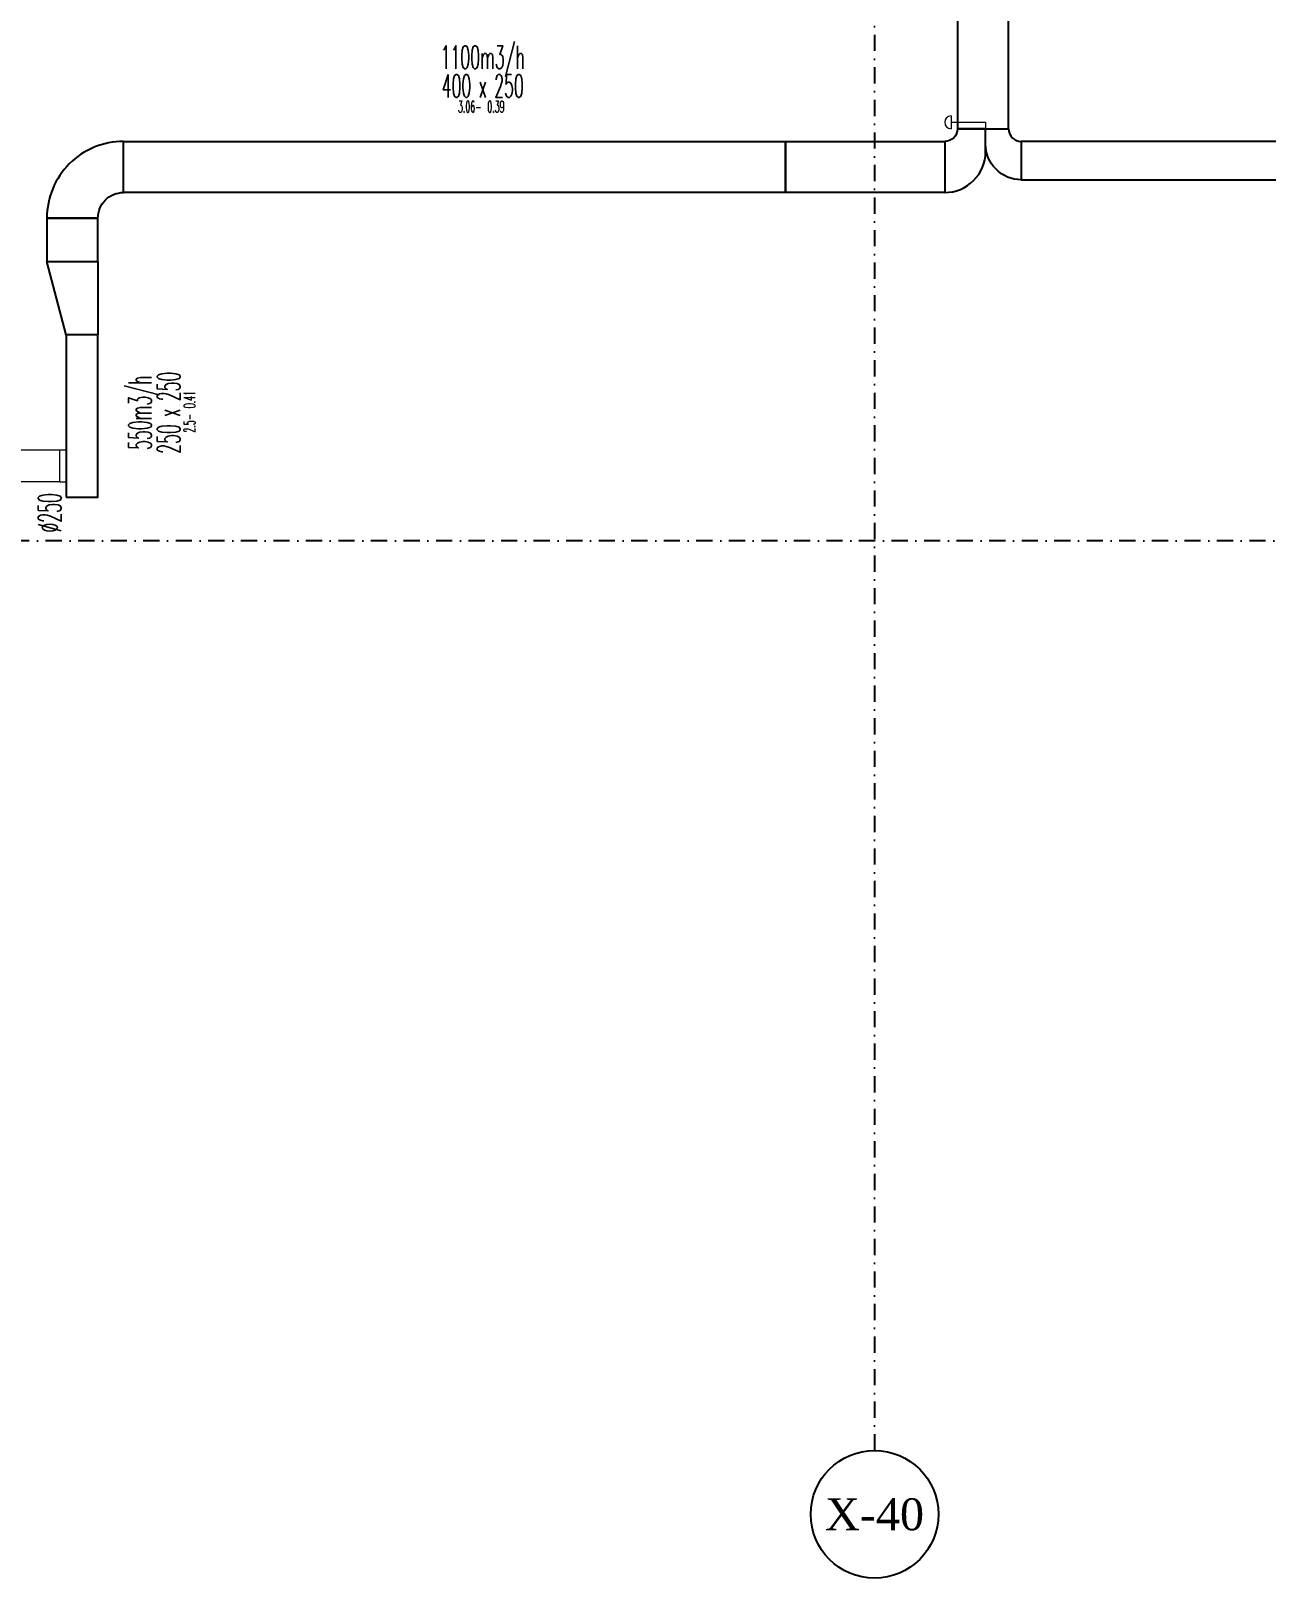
# Model space of a CAD drawing. Header units: inches. Extents: x -772 to 6765, y -813 to 4093.
# Drawn here: x 189 to 1157, y -813 to 400 of the extents above; entities that cross this region are included whole.
import ezdxf
from ezdxf.enums import TextEntityAlignment as Align

# ---------------------------------------------------------------- set-up
doc = ezdxf.new("R2010")
doc.units = ezdxf.units.IN
doc.header["$MEASUREMENT"] = 0
doc.linetypes.add('DASHDOT', pattern=[25.4, 12.7, -6.35, 0, -6.35])
for name, color, linetype in [('H_STR_Aks', 250, 'DASHDOT'), ('H_STR_AksCemberi', 106, 'Continuous'), ('H_STR_AksYazi', 91, 'Continuous'), ('MTY-UFLEME-KANALI', 20, 'Continuous')]:
    doc.layers.add(name, color=color, linetype=linetype)
doc.layers.add('HIZ-PA', color=253, linetype='Continuous', lineweight=0, transparency=0.5)
doc.layers.add('MTY-UFLEME-KANALI-CAP', color=21, linetype='Continuous', lineweight=0)
doc.layers.add('MTY-UFLEME-KANALI-Flex', color=21, linetype='ZIGZAG', lineweight=0)
doc.styles.add('CAP', font='simplxtw.shx', dxfattribs={"width": 0.65})
doc.styles.add('HG', font='times.ttf')
doc.linetypes.add('ZIGZAG', pattern='A,0.0001,-0.2,[131,ltypeshp.shx,S=0.2,R=0,X=-0.2,Y=0],-0.4,[131,ltypeshp.shx,S=0.2,R=180.00002,X=0.2,Y=0],-0.2', length=0.8001)

# ---------------------------------------------------------------- blocks, each defined once
blk = doc.blocks.new('*U224')
at = {"layer": 'MTY-UFLEME-KANALI-Flex', "ltscale": 0.5}
for p, q in [((-12.5, 15.2), (-12.5, 50.2)), ((12.5, 15.2), (12.5, 50.2))]:
    blk.add_line(p, q, dxfattribs=at)
at = {"layer": 'MTY-UFLEME-KANALI-Flex', "linetype": 'ByBlock', "ltscale": 0.5}
for points in [[(12.5, 55.2), (-12.5, 55.2), (-12.5, 50.2), (12.5, 50.2)], [(12.5, 15.2), (-12.5, 15.2), (-12.5, 10.2), (12.5, 10.2)]]:
    blk.add_lwpolyline(points, close=True, dxfattribs=at)
at = {"layer": 'MTY-UFLEME-KANALI-Flex', "color": 7, "ltscale": 0.5, "style": 'CAP', "width": 0.5}
blk.add_attdef('X', text='', height=18, dxfattribs=at).set_placement((-36.7, 13.9), align=Align.CENTER)
blk = doc.blocks.new('*U172')
at = {"layer": 'MTY-UFLEME-KANALI-CAP'}
for p, q in [((0, -5), (0, 0)), ((27, -5), (0, -5))]:
    blk.add_line(p, q, dxfattribs=at)
at = {"layer": 'MTY-UFLEME-KANALI-CAP', "linetype": 'ByBlock'}
blk.add_line((27, -10), (27, 0), dxfattribs=at)
blk.add_arc((27, -5), 5, 270, 90, dxfattribs=at)
blk = doc.blocks.new('*U230')
at = {"layer": 'HIZ-PA', "color": 3, "style": 'CAP', "width": 0.5}
blk.add_attdef('HIZ', text='', height=0.5, dxfattribs=at).set_placement((-0.049, -1.954), align=Align.BOTTOM_RIGHT)
blk.add_attdef('PA', text='', height=0.5, dxfattribs=at).set_placement((0.201, -1.954), align=Align.BOTTOM_LEFT)
at = {"layer": 'MTY-UFLEME-KANALI-CAP', "color": 7, "style": 'CAP', "width": 0.5}
for tag, p in [('DEBI', (0.001, -0.204)), ('X', (0.001, -1.454))]:
    blk.add_attdef(tag, text='', height=1, dxfattribs=at).set_placement(p, align=Align.BOTTOM_CENTER)
blk.add_attdef('A', text='', height=1, dxfattribs=at).set_placement((-0.499, -1.454), align=Align.BOTTOM_RIGHT)
blk.add_attdef('B', text='', height=1, dxfattribs=at).set_placement((0.501, -1.454), align=Align.BOTTOM_LEFT)
blk = doc.blocks.new('mekanik')
at = {"layer": 'MTY-UFLEME-KANALI'}
for points in [[(20225, 7553.3), (20185, 7553.3), (20185, 7162.9), (20225, 7162.9)], [(20050.1, 7152.9), (20050.1, 7112.9), (19531.3, 7112.9), (19531.3, 7152.9)], [(20050.1, 7112.9), (20050.1, 7152.9), (20175, 7152.9), (20175, 7112.9)], [(20535, 7122.9), (20535, 7152.9), (20235, 7152.9), (20235, 7122.9)], [(19471.3, 7058.8), (19511.3, 7058.8), (19511.3, 7092.9), (19471.3, 7092.9)], [(19511.3, 7001.3), (19486.3, 7001.3), (19471.3, 7058.8), (19511.3, 7058.8)], [(19486.3, 6874.1), (19511.3, 6874.1), (19511.3, 7001.3), (19486.3, 7001.3)]]:
    blk.add_lwpolyline(points, close=True, dxfattribs=at)
for points in [[(19531.3, 7112.9), (19531.3, 7152.9), (19531.3, 7152.9, 0.414214), (19471.3, 7092.9), (19471.3, 7092.9), (19511.3, 7092.9, -0.414214), (19531.3, 7112.9)], [(20175, 7152.9), (20175, 7112.9), (20175, 7112.9, 0.414214), (20207, 7144.9), (20207, 7162.9), (20185, 7162.9, -0.414214), (20175, 7152.9)], [(20235, 7152.9), (20235, 7122.9), (20235, 7122.9, -0.414214), (20207, 7150.9), (20207, 7162.9), (20225, 7162.9, 0.414214), (20235, 7152.9)]]:
    blk.add_lwpolyline(points, format="xyb", close=True, dxfattribs=at)
at = {"rotation": 90}
blk.add_blockref('*U224', (19496.5, 6898.6), dxfattribs=at).add_auto_attribs({'X': '%%C250'})
at = {"layer": 'MTY-UFLEME-KANALI-CAP', "xscale": 18, "yscale": 18, "zscale": 18}
blk.add_blockref('*U230', (19812.9, 7208.2), dxfattribs=at).add_auto_attribs({'DEBI': '1100m3/h', 'X': 'x', 'A': '400', 'B': '250', 'PA': '0.39', 'HIZ': '3.06-'})
at = {"layer": 'MTY-UFLEME-KANALI-CAP', "rotation": 180}
blk.add_blockref('*U172', (20207, 7162.9), dxfattribs=at)
at = {"layer": 'MTY-UFLEME-KANALI-CAP', "xscale": 18, "yscale": 18, "zscale": 18, "rotation": 90}
blk.add_blockref('*U230', (19555.1, 6940.3), dxfattribs=at).add_auto_attribs({'DEBI': '550m3/h', 'X': 'x', 'A': '250', 'B': '250', 'PA': '0.41', 'HIZ': '2.5-'})
blk = doc.blocks.new('Not_Aks_Balon')
at = {"layer": 'H_STR_AksCemberi'}
blk.add_circle((0, 0), 50, dxfattribs=at)
at = {"layer": 'H_STR_AksYazi', "style": 'HG'}
blk.add_attdef('AKSNO', text='', height=25, dxfattribs=at).set_placement((0, 0), align=Align.MIDDLE_CENTER)

msp = doc.modelspace()

# ---------------------------------------------------------------- linework, layer by layer
at = {"layer": 'H_STR_Aks'}
for p, q in [((850, 4043), (850, -712.8)), ((6664.5, 0), (-659.1, 0))]:
    msp.add_line(p, q, dxfattribs=at)

# ---------------------------------------------------------------- block references
msp.add_blockref('mekanik', (-19270, -6840))
at = {"layer": 'H_STR_AksCemberi'}
msp.add_blockref('Not_Aks_Balon', (850, -762.8), dxfattribs=at).add_auto_attribs({'AKSNO': 'X-40'})

doc.saveas('drawing.dxf')
